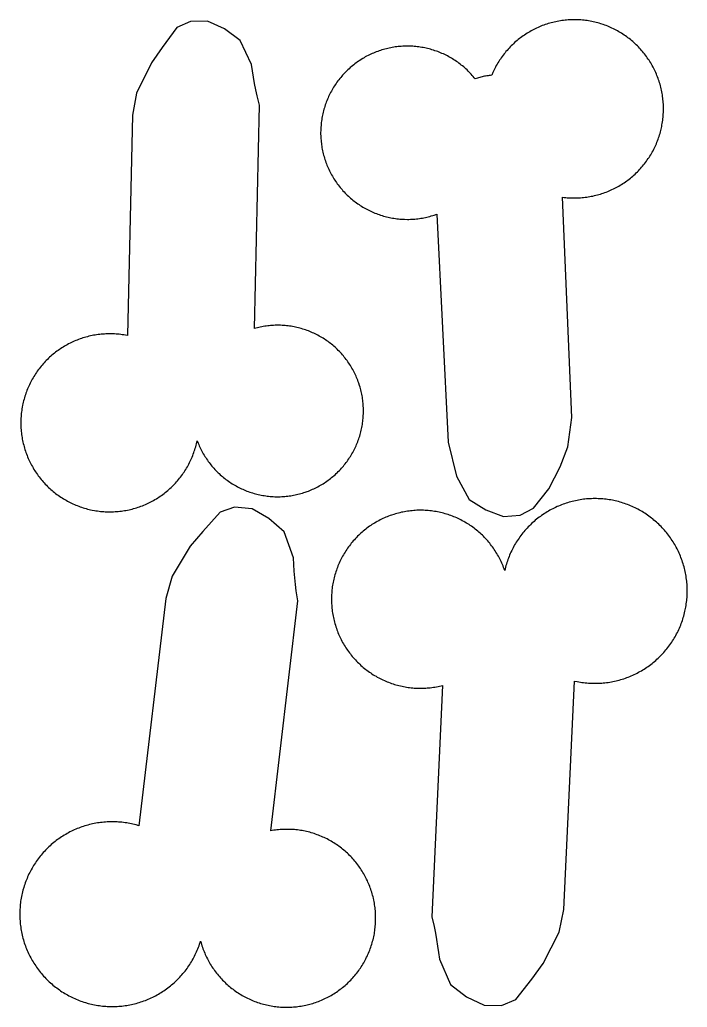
# Model space of a CAD drawing. Extents: x -246 to 246, y -104 to 199.
# Drawn here: x 139.18 to 148.8, y 26.35 to 40.6 of the extents above; entities that cross this region are included whole.
import ezdxf

# ---------------------------------------------------------------- set-up
doc = ezdxf.new("R2010")
doc.units = 0
doc.layers.add('Add_Red', color=1, linetype='Continuous')

msp = doc.modelspace()

# ---------------------------------------------------------------- linework, layer by layer
at = {"layer": 'Add_Red'}
for points in [[(140.507, 33.502), (140.529, 33.502), (140.552, 33.504), (140.574, 33.505), (140.596, 33.507), (140.619, 33.509), (140.641, 33.512), (140.663, 33.515), (140.685, 33.519), (140.707, 33.522), (140.729, 33.527), (140.751, 33.531), (140.773, 33.536), (140.795, 33.542), (140.817, 33.547), (140.838, 33.554), (140.86, 33.56), (140.881, 33.567), (140.902, 33.574), (140.923, 33.582), (140.944, 33.59), (140.965, 33.598), (140.986, 33.607), (141.006, 33.616), (141.026, 33.626), (141.047, 33.635), (141.067, 33.646), (141.086, 33.656), (141.106, 33.667), (141.125, 33.678), (141.145, 33.69), (141.164, 33.701), (141.182, 33.714), (141.201, 33.726), (141.219, 33.739), (141.238, 33.752), (141.256, 33.766), (141.273, 33.779), (141.291, 33.793), (141.308, 33.808), (141.325, 33.822), (141.341, 33.837), (141.358, 33.853), (141.374, 33.868), (141.39, 33.884), (141.405, 33.9), (141.421, 33.917), (141.436, 33.933), (141.451, 33.95), (141.465, 33.967), (141.479, 33.985), (141.493, 34.002), (141.506, 34.02), (141.52, 34.038), (141.533, 34.057), (141.545, 34.075), (141.557, 34.094), (141.569, 34.113), (141.581, 34.132), (141.592, 34.152), (141.603, 34.171), (141.613, 34.191), (141.624, 34.211), (141.634, 34.231), (141.643, 34.251), (141.652, 34.272), (141.661, 34.292), (141.669, 34.313), (141.677, 34.334), (141.685, 34.355), (141.692, 34.376), (141.699, 34.398), (141.706, 34.419), (141.712, 34.441), (141.718, 34.462), (141.724, 34.484), (141.729, 34.506), (141.733, 34.528), (141.747, 34.493), (141.755, 34.473), (141.764, 34.453), (141.773, 34.434), (141.782, 34.414), (141.791, 34.395), (141.801, 34.376), (141.812, 34.357), (141.822, 34.338), (141.833, 34.319), (141.845, 34.301), (141.856, 34.283), (141.868, 34.265), (141.88, 34.247), (141.893, 34.229), (141.906, 34.212), (141.919, 34.195), (141.932, 34.178), (141.946, 34.161), (141.96, 34.145), (141.974, 34.129), (141.989, 34.113), (142.004, 34.097), (142.019, 34.082), (142.034, 34.066), (142.05, 34.052), (142.066, 34.037), (142.082, 34.023), (142.099, 34.009), (142.115, 33.995), (142.132, 33.982), (142.149, 33.968), (142.167, 33.956), (142.184, 33.943), (142.202, 33.931), (142.22, 33.919), (142.238, 33.907), (142.257, 33.896), (142.275, 33.885), (142.294, 33.874), (142.313, 33.864), (142.332, 33.854), (142.351, 33.844), (142.371, 33.835), (142.391, 33.826), (142.41, 33.818), (142.43, 33.809), (142.45, 33.801), (142.471, 33.794), (142.491, 33.787), (142.511, 33.78), (142.532, 33.773), (142.553, 33.767), (142.574, 33.761), (142.594, 33.756), (142.615, 33.751), (142.637, 33.746), (142.658, 33.742), (142.679, 33.738), (142.7, 33.735), (142.722, 33.731), (142.743, 33.728), (142.764, 33.726), (142.786, 33.724), (142.807, 33.722), (142.829, 33.721), (142.851, 33.72), (142.872, 33.719), (142.894, 33.719), (142.931, 33.72), (142.953, 33.721), (142.974, 33.722), (142.996, 33.723), (143.017, 33.725), (143.039, 33.728), (143.06, 33.731), (143.082, 33.734), (143.103, 33.737), (143.124, 33.741), (143.145, 33.745), (143.166, 33.75), (143.187, 33.755), (143.208, 33.76), (143.229, 33.766), (143.25, 33.772), (143.271, 33.778), (143.291, 33.785), (143.317, 33.794), (143.337, 33.801), (143.357, 33.809), (143.377, 33.818), (143.397, 33.826), (143.417, 33.835), (143.436, 33.844), (143.455, 33.854), (143.474, 33.864), (143.493, 33.874), (143.512, 33.885), (143.531, 33.896), (143.549, 33.907), (143.567, 33.919), (143.585, 33.931), (143.603, 33.943), (143.621, 33.956), (143.638, 33.968), (143.655, 33.982), (143.672, 33.995), (143.689, 34.009), (143.705, 34.023), (143.721, 34.037), (143.737, 34.052), (143.753, 34.066), (143.768, 34.082), (143.784, 34.097), (143.798, 34.113), (143.813, 34.129), (143.827, 34.145), (143.841, 34.161), (143.855, 34.178), (143.869, 34.195), (143.882, 34.212), (143.895, 34.229), (143.907, 34.247), (143.919, 34.265), (143.931, 34.283), (143.943, 34.301), (143.954, 34.319), (143.965, 34.338), (143.976, 34.357), (143.986, 34.376), (143.996, 34.395), (144.006, 34.414), (144.015, 34.434), (144.024, 34.453), (144.032, 34.473), (144.041, 34.493), (144.049, 34.513), (144.056, 34.533), (144.063, 34.554), (144.07, 34.574), (144.077, 34.595), (144.083, 34.615), (144.089, 34.636), (144.094, 34.657), (144.099, 34.678), (144.104, 34.699), (144.108, 34.72), (144.112, 34.741), (144.116, 34.763), (144.119, 34.784), (144.122, 34.806), (144.124, 34.827), (144.126, 34.848), (144.128, 34.87), (144.129, 34.892), (144.13, 34.913), (144.131, 34.935), (144.131, 34.956), (144.131, 34.982), (144.13, 35.004), (144.129, 35.025), (144.127, 35.047), (144.126, 35.068), (144.124, 35.09), (144.121, 35.111), (144.118, 35.133), (144.115, 35.154), (144.111, 35.175), (144.107, 35.197), (144.103, 35.218), (144.098, 35.239), (144.093, 35.26), (144.088, 35.281), (144.082, 35.301), (144.075, 35.322), (144.063, 35.359), (144.056, 35.379), (144.049, 35.4), (144.041, 35.42), (144.032, 35.44), (144.024, 35.459), (144.015, 35.479), (144.006, 35.499), (143.996, 35.518), (143.986, 35.537), (143.976, 35.556), (143.965, 35.575), (143.954, 35.593), (143.943, 35.612), (143.931, 35.63), (143.919, 35.648), (143.907, 35.666), (143.895, 35.683), (143.882, 35.701), (143.869, 35.718), (143.855, 35.735), (143.841, 35.751), (143.827, 35.768), (143.813, 35.784), (143.798, 35.8), (143.784, 35.816), (143.768, 35.831), (143.753, 35.846), (143.737, 35.861), (143.721, 35.876), (143.705, 35.89), (143.689, 35.904), (143.672, 35.918), (143.655, 35.931), (143.638, 35.944), (143.621, 35.957), (143.603, 35.97), (143.585, 35.982), (143.567, 35.994), (143.549, 36.005), (143.531, 36.017), (143.512, 36.028), (143.493, 36.038), (143.474, 36.049), (143.455, 36.059), (143.436, 36.068), (143.417, 36.077), (143.397, 36.086), (143.377, 36.095), (143.357, 36.103), (143.337, 36.111), (143.317, 36.119), (143.296, 36.126), (143.276, 36.133), (143.255, 36.139), (143.235, 36.145), (143.214, 36.151), (143.193, 36.157), (143.172, 36.162), (143.151, 36.166), (143.13, 36.171), (143.109, 36.175), (143.087, 36.178), (143.066, 36.181), (143.044, 36.184), (143.023, 36.187), (143.002, 36.189), (142.98, 36.19), (142.958, 36.192), (142.937, 36.193), (142.915, 36.193), (142.894, 36.193), (142.858, 36.193), (142.836, 36.192), (142.815, 36.191), (142.793, 36.189), (142.772, 36.187), (142.75, 36.185), (142.729, 36.182), (142.707, 36.179), (142.686, 36.176), (142.665, 36.172), (142.644, 36.168), (142.623, 36.163), (142.602, 36.158), (142.581, 36.153), (142.56, 36.147), (142.632, 39.367), (142.6, 39.501), (142.58, 39.591), (142.562, 39.682), (142.546, 39.772), (142.531, 39.863), (142.517, 39.955), (142.355, 40.304), (142.127, 40.469), (141.881, 40.581), (141.637, 40.578), (141.442, 40.491), (141.227, 40.201), (141.073, 39.981), (140.861, 39.541), (140.803, 39.223), (140.727, 36.045), (140.698, 36.05), (140.676, 36.054), (140.654, 36.057), (140.632, 36.06), (140.609, 36.063), (140.587, 36.065), (140.565, 36.067), (140.542, 36.068), (140.52, 36.069), (140.498, 36.07), (140.475, 36.07), (140.439, 36.069), (140.417, 36.068), (140.395, 36.067), (140.372, 36.066), (140.35, 36.064), (140.328, 36.061), (140.305, 36.058), (140.283, 36.055), (140.261, 36.052), (140.239, 36.048), (140.217, 36.044), (140.195, 36.039), (140.173, 36.034), (140.151, 36.028), (140.13, 36.022), (140.108, 36.016), (140.087, 36.01), (140.066, 36.003), (140.044, 35.995), (140.023, 35.988), (140.002, 35.98), (139.982, 35.971), (139.961, 35.962), (139.941, 35.953), (139.92, 35.944), (139.9, 35.934), (139.88, 35.924), (139.86, 35.913), (139.841, 35.902), (139.821, 35.891), (139.802, 35.879), (139.783, 35.867), (139.764, 35.855), (139.746, 35.843), (139.728, 35.83), (139.709, 35.817), (139.692, 35.803), (139.674, 35.789), (139.657, 35.775), (139.639, 35.761), (139.623, 35.746), (139.606, 35.731), (139.59, 35.716), (139.573, 35.7), (139.558, 35.684), (139.542, 35.668), (139.527, 35.651), (139.512, 35.635), (139.497, 35.618), (139.483, 35.601), (139.469, 35.583), (139.455, 35.566), (139.441, 35.548), (139.428, 35.529), (139.416, 35.511), (139.403, 35.492), (139.391, 35.474), (139.379, 35.455), (139.367, 35.435), (139.356, 35.416), (139.345, 35.396), (139.335, 35.377), (139.325, 35.357), (139.315, 35.336), (139.306, 35.316), (139.297, 35.296), (139.288, 35.275), (139.279, 35.254), (139.271, 35.233), (139.264, 35.212), (139.257, 35.191), (139.25, 35.17), (139.243, 35.148), (139.237, 35.127), (139.231, 35.105), (139.226, 35.083), (139.221, 35.061), (139.216, 35.039), (139.21, 35.009), (139.207, 34.986), (139.203, 34.964), (139.2, 34.942), (139.198, 34.92), (139.196, 34.897), (139.194, 34.875), (139.193, 34.853), (139.192, 34.83), (139.191, 34.808), (139.191, 34.785), (139.191, 34.752), (139.192, 34.729), (139.193, 34.707), (139.195, 34.685), (139.197, 34.662), (139.199, 34.64), (139.202, 34.618), (139.205, 34.595), (139.209, 34.573), (139.212, 34.551), (139.217, 34.529), (139.221, 34.507), (139.226, 34.486), (139.232, 34.464), (139.238, 34.442), (139.244, 34.421), (139.25, 34.399), (139.257, 34.378), (139.265, 34.357), (139.272, 34.336), (139.28, 34.315), (139.289, 34.294), (139.297, 34.273), (139.307, 34.253), (139.316, 34.232), (139.326, 34.212), (139.336, 34.192), (139.347, 34.173), (139.357, 34.153), (139.369, 34.134), (139.38, 34.114), (139.392, 34.095), (139.404, 34.077), (139.417, 34.058), (139.43, 34.04), (139.443, 34.021), (139.456, 34.004), (139.47, 33.986), (139.484, 33.968), (139.499, 33.951), (139.513, 33.934), (139.528, 33.918), (139.544, 33.901), (139.559, 33.885), (139.575, 33.869), (139.591, 33.854), (139.608, 33.839), (139.624, 33.824), (139.641, 33.809), (139.658, 33.794), (139.676, 33.78), (139.693, 33.767), (139.711, 33.753), (139.73, 33.74), (139.748, 33.727), (139.766, 33.714), (139.785, 33.702), (139.804, 33.69), (139.824, 33.679), (139.843, 33.668), (139.863, 33.657), (139.882, 33.646), (139.902, 33.636), (139.922, 33.626), (139.943, 33.617), (139.963, 33.608), (139.984, 33.599), (140.005, 33.591), (140.026, 33.583), (140.047, 33.575), (140.068, 33.568), (140.089, 33.561), (140.111, 33.554), (140.132, 33.548), (140.154, 33.542), (140.176, 33.537), (140.197, 33.532), (140.219, 33.527), (140.252, 33.521), (140.274, 33.517), (140.296, 33.514), (140.319, 33.511), (140.341, 33.508), (140.363, 33.506), (140.386, 33.504), (140.408, 33.503), (140.43, 33.502), (140.453, 33.501), (140.475, 33.501), (140.507, 33.502)], [(146.392, 33.453), (146.581, 33.553), (146.802, 33.833), (146.969, 34.149), (147.077, 34.437), (147.136, 34.862), (147.002, 38.041), (147.025, 38.038), (147.047, 38.036), (147.069, 38.034), (147.092, 38.032), (147.114, 38.031), (147.136, 38.03), (147.171, 38.03), (147.193, 38.03), (147.216, 38.031), (147.238, 38.032), (147.261, 38.033), (147.283, 38.035), (147.305, 38.037), (147.328, 38.04), (147.35, 38.042), (147.372, 38.046), (147.394, 38.049), (147.416, 38.054), (147.438, 38.058), (147.46, 38.063), (147.482, 38.068), (147.504, 38.074), (147.525, 38.08), (147.547, 38.086), (147.568, 38.093), (147.589, 38.1), (147.611, 38.107), (147.632, 38.115), (147.653, 38.124), (147.673, 38.132), (147.694, 38.141), (147.714, 38.15), (147.734, 38.16), (147.755, 38.17), (147.774, 38.18), (147.794, 38.191), (147.814, 38.202), (147.833, 38.214), (147.852, 38.225), (147.871, 38.237), (147.89, 38.25), (147.908, 38.262), (147.927, 38.275), (147.945, 38.289), (147.962, 38.302), (147.98, 38.316), (147.997, 38.331), (148.014, 38.345), (148.031, 38.36), (148.048, 38.375), (148.064, 38.391), (148.08, 38.407), (148.096, 38.423), (148.111, 38.439), (148.126, 38.455), (148.141, 38.472), (148.156, 38.489), (148.17, 38.507), (148.184, 38.524), (148.198, 38.542), (148.211, 38.56), (148.224, 38.578), (148.237, 38.597), (148.249, 38.615), (148.261, 38.634), (148.273, 38.653), (148.284, 38.673), (148.295, 38.692), (148.306, 38.712), (148.316, 38.732), (148.326, 38.752), (148.336, 38.772), (148.345, 38.793), (148.354, 38.813), (148.363, 38.834), (148.371, 38.855), (148.379, 38.876), (148.386, 38.897), (148.394, 38.918), (148.4, 38.94), (148.407, 38.961), (148.413, 38.983), (148.418, 39.005), (148.427, 39.04), (148.431, 39.062), (148.435, 39.084), (148.439, 39.106), (148.443, 39.128), (148.446, 39.15), (148.449, 39.172), (148.451, 39.195), (148.453, 39.217), (148.454, 39.239), (148.455, 39.262), (148.456, 39.284), (148.457, 39.316), (148.456, 39.338), (148.456, 39.36), (148.455, 39.383), (148.453, 39.405), (148.452, 39.428), (148.449, 39.45), (148.447, 39.472), (148.444, 39.494), (148.441, 39.517), (148.437, 39.539), (148.433, 39.561), (148.428, 39.583), (148.424, 39.605), (148.418, 39.627), (148.413, 39.648), (148.407, 39.67), (148.4, 39.691), (148.394, 39.713), (148.386, 39.734), (148.379, 39.755), (148.371, 39.776), (148.363, 39.797), (148.354, 39.818), (148.345, 39.838), (148.336, 39.859), (148.326, 39.879), (148.316, 39.899), (148.306, 39.919), (148.295, 39.939), (148.284, 39.958), (148.273, 39.978), (148.261, 39.997), (148.249, 40.016), (148.237, 40.034), (148.224, 40.053), (148.211, 40.071), (148.198, 40.089), (148.184, 40.107), (148.17, 40.125), (148.156, 40.142), (148.141, 40.159), (148.126, 40.176), (148.111, 40.192), (148.096, 40.209), (148.08, 40.225), (148.064, 40.24), (148.048, 40.256), (148.031, 40.271), (148.014, 40.286), (147.997, 40.3), (147.98, 40.315), (147.962, 40.329), (147.945, 40.342), (147.927, 40.356), (147.908, 40.369), (147.89, 40.381), (147.871, 40.394), (147.852, 40.406), (147.833, 40.418), (147.814, 40.429), (147.794, 40.44), (147.774, 40.451), (147.755, 40.461), (147.734, 40.471), (147.714, 40.481), (147.694, 40.49), (147.673, 40.499), (147.653, 40.508), (147.632, 40.516), (147.611, 40.524), (147.589, 40.531), (147.552, 40.543), (147.531, 40.55), (147.509, 40.556), (147.488, 40.562), (147.466, 40.567), (147.444, 40.572), (147.422, 40.576), (147.4, 40.581), (147.378, 40.584), (147.356, 40.588), (147.333, 40.591), (147.311, 40.593), (147.289, 40.596), (147.266, 40.598), (147.244, 40.599), (147.222, 40.6), (147.199, 40.601), (147.171, 40.601), (147.148, 40.601), (147.126, 40.6), (147.104, 40.599), (147.081, 40.598), (147.059, 40.596), (147.037, 40.594), (147.014, 40.592), (146.992, 40.589), (146.97, 40.585), (146.948, 40.582), (146.926, 40.578), (146.904, 40.573), (146.882, 40.568), (146.86, 40.563), (146.838, 40.557), (146.817, 40.551), (146.795, 40.545), (146.774, 40.538), (146.752, 40.531), (146.731, 40.524), (146.71, 40.516), (146.689, 40.508), (146.669, 40.499), (146.648, 40.49), (146.628, 40.481), (146.607, 40.471), (146.587, 40.461), (146.567, 40.451), (146.548, 40.44), (146.528, 40.429), (146.509, 40.418), (146.49, 40.406), (146.471, 40.394), (146.452, 40.381), (146.434, 40.369), (146.415, 40.356), (146.397, 40.342), (146.379, 40.329), (146.362, 40.315), (146.345, 40.3), (146.327, 40.286), (146.311, 40.271), (146.294, 40.256), (146.278, 40.24), (146.262, 40.225), (146.246, 40.209), (146.231, 40.192), (146.216, 40.176), (146.201, 40.159), (146.186, 40.142), (146.172, 40.125), (146.158, 40.107), (146.144, 40.089), (146.131, 40.071), (146.118, 40.053), (146.105, 40.034), (146.093, 40.016), (146.081, 39.997), (146.069, 39.978), (146.058, 39.958), (146.046, 39.939), (146.036, 39.919), (146.025, 39.899), (146.015, 39.879), (146.006, 39.859), (145.996, 39.838), (145.98, 39.8), (145.963, 39.798), (145.945, 39.796), (145.928, 39.793), (145.911, 39.791), (145.893, 39.788), (145.876, 39.785), (145.859, 39.781), (145.842, 39.777), (145.825, 39.773), (145.808, 39.768), (145.791, 39.764), (145.775, 39.759), (145.742, 39.748), (145.728, 39.765), (145.714, 39.782), (145.7, 39.798), (145.686, 39.814), (145.671, 39.83), (145.656, 39.846), (145.64, 39.861), (145.624, 39.877), (145.609, 39.891), (145.592, 39.906), (145.576, 39.92), (145.559, 39.934), (145.542, 39.948), (145.525, 39.962), (145.508, 39.975), (145.49, 39.988), (145.472, 40), (145.454, 40.012), (145.436, 40.024), (145.417, 40.036), (145.399, 40.047), (145.38, 40.058), (145.361, 40.068), (145.341, 40.079), (145.322, 40.089), (145.302, 40.098), (145.283, 40.107), (145.263, 40.116), (145.243, 40.125), (145.222, 40.133), (145.202, 40.141), (145.182, 40.148), (145.161, 40.155), (145.14, 40.162), (145.119, 40.169), (145.098, 40.175), (145.077, 40.18), (145.056, 40.186), (145.035, 40.19), (145.014, 40.195), (144.992, 40.199), (144.971, 40.203), (144.949, 40.206), (144.928, 40.209), (144.906, 40.212), (144.884, 40.214), (144.863, 40.216), (144.841, 40.218), (144.819, 40.219), (144.797, 40.22), (144.764, 40.22), (144.742, 40.22), (144.72, 40.219), (144.698, 40.219), (144.677, 40.217), (144.655, 40.215), (144.633, 40.213), (144.612, 40.211), (144.59, 40.208), (144.568, 40.205), (144.547, 40.201), (144.525, 40.197), (144.504, 40.193), (144.483, 40.188), (144.462, 40.183), (144.44, 40.178), (144.419, 40.172), (144.398, 40.166), (144.378, 40.159), (144.357, 40.152), (144.336, 40.145), (144.316, 40.137), (144.296, 40.129), (144.276, 40.121), (144.256, 40.112), (144.236, 40.103), (144.216, 40.094), (144.197, 40.084), (144.177, 40.074), (144.158, 40.064), (144.139, 40.053), (144.12, 40.042), (144.097, 40.027), (144.078, 40.015), (144.06, 40.003), (144.042, 39.991), (144.025, 39.978), (144.007, 39.965), (143.99, 39.952), (143.973, 39.938), (143.956, 39.924), (143.94, 39.91), (143.923, 39.895), (143.907, 39.88), (143.892, 39.865), (143.876, 39.85), (143.861, 39.834), (143.846, 39.819), (143.831, 39.802), (143.817, 39.786), (143.803, 39.769), (143.789, 39.752), (143.776, 39.735), (143.762, 39.718), (143.749, 39.7), (143.737, 39.683), (143.725, 39.664), (143.713, 39.646), (143.701, 39.628), (143.69, 39.609), (143.679, 39.59), (143.668, 39.571), (143.658, 39.552), (143.648, 39.533), (143.638, 39.513), (143.629, 39.493), (143.62, 39.473), (143.611, 39.453), (143.603, 39.433), (143.595, 39.413), (143.588, 39.392), (143.58, 39.372), (143.574, 39.351), (143.567, 39.33), (143.561, 39.309), (143.555, 39.288), (143.55, 39.267), (143.545, 39.246), (143.54, 39.225), (143.536, 39.203), (143.532, 39.182), (143.529, 39.16), (143.526, 39.139), (143.523, 39.117), (143.521, 39.095), (143.519, 39.074), (143.517, 39.052), (143.516, 39.03), (143.515, 39.008), (143.514, 38.971), (143.514, 38.949), (143.515, 38.927), (143.516, 38.905), (143.517, 38.884), (143.519, 38.862), (143.521, 38.84), (143.524, 38.818), (143.526, 38.797), (143.53, 38.775), (143.533, 38.754), (143.537, 38.732), (143.542, 38.711), (143.546, 38.69), (143.551, 38.668), (143.557, 38.647), (143.563, 38.626), (143.569, 38.605), (143.575, 38.585), (143.582, 38.564), (143.59, 38.543), (143.597, 38.523), (143.605, 38.503), (143.614, 38.483), (143.622, 38.463), (143.631, 38.443), (143.642, 38.421), (143.651, 38.402), (143.661, 38.383), (143.672, 38.363), (143.683, 38.344), (143.694, 38.326), (143.705, 38.307), (143.717, 38.289), (143.729, 38.271), (143.741, 38.253), (143.754, 38.235), (143.767, 38.217), (143.78, 38.2), (143.794, 38.183), (143.808, 38.166), (143.822, 38.15), (143.836, 38.133), (143.851, 38.117), (143.866, 38.101), (143.882, 38.086), (143.897, 38.071), (143.913, 38.056), (143.929, 38.041), (143.945, 38.027), (143.962, 38.012), (143.979, 37.999), (143.996, 37.985), (144.013, 37.972), (144.031, 37.959), (144.049, 37.946), (144.067, 37.934), (144.085, 37.922), (144.103, 37.91), (144.122, 37.899), (144.141, 37.888), (144.16, 37.877), (144.179, 37.867), (144.198, 37.857), (144.218, 37.847), (144.237, 37.838), (144.257, 37.829), (144.277, 37.82), (144.297, 37.812), (144.318, 37.804), (144.338, 37.796), (144.359, 37.789), (144.379, 37.782), (144.4, 37.775), (144.421, 37.769), (144.442, 37.763), (144.463, 37.758), (144.485, 37.753), (144.506, 37.748), (144.527, 37.744), (144.549, 37.74), (144.57, 37.736), (144.592, 37.733), (144.613, 37.73), (144.635, 37.728), (144.657, 37.726), (144.678, 37.724), (144.7, 37.723), (144.722, 37.722), (144.764, 37.721), (144.786, 37.721), (144.807, 37.722), (144.829, 37.723), (144.851, 37.724), (144.873, 37.726), (144.894, 37.728), (144.916, 37.731), (144.938, 37.733), (144.959, 37.737), (144.981, 37.74), (145.002, 37.744), (145.024, 37.749), (145.045, 37.753), (145.066, 37.758), (145.087, 37.764), (145.108, 37.77), (145.129, 37.776), (145.15, 37.782), (145.189, 37.796), (145.189, 37.796), (145.189, 37.796), (145.352, 34.506), (145.472, 34.018), (145.657, 33.679), (145.896, 33.53), (146.149, 33.434), (146.392, 33.453)], [(146.328, 26.464), (146.557, 26.759), (146.722, 26.984), (146.953, 27.435), (147.021, 27.764), (147.175, 31.059), (147.212, 31.051), (147.235, 31.047), (147.258, 31.043), (147.281, 31.04), (147.304, 31.037), (147.327, 31.034), (147.351, 31.032), (147.374, 31.03), (147.397, 31.029), (147.42, 31.028), (147.443, 31.027), (147.467, 31.027), (147.496, 31.027), (147.52, 31.028), (147.543, 31.029), (147.566, 31.031), (147.589, 31.032), (147.612, 31.035), (147.636, 31.038), (147.659, 31.041), (147.682, 31.044), (147.705, 31.048), (147.727, 31.053), (147.75, 31.057), (147.773, 31.062), (147.795, 31.068), (147.818, 31.074), (147.84, 31.08), (147.863, 31.087), (147.885, 31.094), (147.907, 31.102), (147.929, 31.109), (147.95, 31.118), (147.972, 31.126), (147.993, 31.135), (148.015, 31.145), (148.036, 31.154), (148.057, 31.165), (148.078, 31.175), (148.098, 31.186), (148.118, 31.197), (148.139, 31.209), (148.159, 31.221), (148.178, 31.233), (148.198, 31.245), (148.217, 31.258), (148.236, 31.272), (148.255, 31.285), (148.274, 31.299), (148.292, 31.313), (148.31, 31.328), (148.328, 31.343), (148.346, 31.358), (148.363, 31.374), (148.38, 31.389), (148.397, 31.405), (148.414, 31.422), (148.43, 31.438), (148.446, 31.455), (148.461, 31.473), (148.477, 31.49), (148.492, 31.508), (148.506, 31.526), (148.521, 31.544), (148.535, 31.563), (148.549, 31.581), (148.562, 31.6), (148.575, 31.62), (148.588, 31.639), (148.6, 31.659), (148.612, 31.679), (148.624, 31.699), (148.635, 31.719), (148.646, 31.74), (148.657, 31.76), (148.667, 31.781), (148.677, 31.802), (148.687, 31.823), (148.696, 31.845), (148.705, 31.866), (148.713, 31.888), (148.721, 31.91), (148.729, 31.932), (148.736, 31.954), (148.743, 31.976), (148.75, 31.998), (148.756, 32.021), (148.761, 32.043), (148.767, 32.066), (148.775, 32.105), (148.779, 32.128), (148.783, 32.151), (148.786, 32.174), (148.789, 32.197), (148.792, 32.22), (148.794, 32.243), (148.796, 32.267), (148.798, 32.29), (148.799, 32.313), (148.799, 32.336), (148.799, 32.359), (148.799, 32.387), (148.798, 32.41), (148.797, 32.434), (148.796, 32.457), (148.794, 32.48), (148.792, 32.503), (148.789, 32.526), (148.786, 32.549), (148.782, 32.572), (148.778, 32.595), (148.774, 32.618), (148.769, 32.641), (148.764, 32.664), (148.759, 32.686), (148.753, 32.709), (148.747, 32.731), (148.74, 32.753), (148.733, 32.775), (148.725, 32.798), (148.717, 32.819), (148.709, 32.841), (148.701, 32.863), (148.692, 32.884), (148.682, 32.906), (148.673, 32.927), (148.663, 32.948), (148.652, 32.968), (148.641, 32.989), (148.63, 33.009), (148.619, 33.03), (148.607, 33.05), (148.595, 33.069), (148.582, 33.089), (148.569, 33.108), (148.556, 33.127), (148.542, 33.146), (148.528, 33.165), (148.514, 33.183), (148.5, 33.202), (148.485, 33.219), (148.47, 33.237), (148.454, 33.254), (148.438, 33.272), (148.422, 33.288), (148.406, 33.305), (148.389, 33.321), (148.372, 33.337), (148.355, 33.353), (148.338, 33.368), (148.32, 33.383), (148.302, 33.398), (148.284, 33.412), (148.265, 33.426), (148.246, 33.44), (148.227, 33.454), (148.208, 33.467), (148.189, 33.48), (148.169, 33.492), (148.149, 33.504), (148.129, 33.516), (148.109, 33.527), (148.088, 33.538), (148.068, 33.549), (148.047, 33.559), (148.026, 33.569), (148.005, 33.579), (147.983, 33.588), (147.962, 33.597), (147.94, 33.605), (147.918, 33.613), (147.896, 33.621), (147.874, 33.628), (147.852, 33.635), (147.83, 33.642), (147.807, 33.648), (147.785, 33.654), (147.762, 33.659), (147.721, 33.668), (147.698, 33.672), (147.675, 33.676), (147.652, 33.679), (147.629, 33.682), (147.606, 33.685), (147.583, 33.687), (147.56, 33.689), (147.536, 33.69), (147.513, 33.691), (147.49, 33.692), (147.467, 33.692), (147.441, 33.692), (147.418, 33.691), (147.395, 33.69), (147.371, 33.689), (147.348, 33.687), (147.325, 33.685), (147.302, 33.682), (147.279, 33.679), (147.256, 33.675), (147.233, 33.671), (147.21, 33.667), (147.187, 33.662), (147.165, 33.657), (147.142, 33.652), (147.12, 33.646), (147.097, 33.64), (147.075, 33.633), (147.053, 33.626), (147.031, 33.619), (147.009, 33.611), (146.987, 33.603), (146.965, 33.594), (146.944, 33.585), (146.923, 33.576), (146.901, 33.566), (146.88, 33.556), (146.86, 33.546), (146.839, 33.535), (146.819, 33.524), (146.798, 33.512), (146.778, 33.501), (146.759, 33.488), (146.739, 33.476), (146.72, 33.463), (146.7, 33.45), (146.682, 33.436), (146.663, 33.422), (146.644, 33.408), (146.626, 33.394), (146.608, 33.379), (146.591, 33.364), (146.573, 33.348), (146.556, 33.333), (146.539, 33.316), (146.523, 33.3), (146.506, 33.284), (146.49, 33.267), (146.475, 33.249), (146.459, 33.232), (146.444, 33.214), (146.43, 33.196), (146.415, 33.178), (146.401, 33.16), (146.387, 33.141), (146.374, 33.122), (146.361, 33.103), (146.348, 33.083), (146.335, 33.064), (146.323, 33.044), (146.311, 33.024), (146.3, 33.004), (146.289, 32.983), (146.278, 32.962), (146.268, 32.942), (146.258, 32.921), (146.248, 32.899), (146.239, 32.878), (146.23, 32.857), (146.222, 32.835), (146.214, 32.813), (146.206, 32.791), (146.199, 32.769), (146.192, 32.747), (146.185, 32.725), (146.179, 32.702), (146.173, 32.68), (146.168, 32.657), (146.16, 32.679), (146.152, 32.7), (146.144, 32.721), (146.135, 32.742), (146.126, 32.762), (146.117, 32.783), (146.107, 32.803), (146.097, 32.823), (146.087, 32.843), (146.076, 32.862), (146.065, 32.882), (146.054, 32.901), (146.042, 32.92), (146.03, 32.939), (146.018, 32.958), (146.005, 32.976), (145.992, 32.995), (145.979, 33.013), (145.965, 33.03), (145.951, 33.048), (145.937, 33.065), (145.922, 33.082), (145.908, 33.099), (145.892, 33.115), (145.877, 33.132), (145.861, 33.148), (145.845, 33.163), (145.829, 33.179), (145.813, 33.194), (145.796, 33.209), (145.779, 33.223), (145.761, 33.238), (145.744, 33.252), (145.726, 33.265), (145.708, 33.279), (145.69, 33.292), (145.671, 33.304), (145.653, 33.317), (145.634, 33.329), (145.615, 33.34), (145.595, 33.352), (145.576, 33.363), (145.556, 33.373), (145.536, 33.384), (145.516, 33.394), (145.496, 33.403), (145.476, 33.413), (145.455, 33.422), (145.434, 33.43), (145.414, 33.438), (145.393, 33.446), (145.372, 33.454), (145.35, 33.461), (145.329, 33.468), (145.307, 33.474), (145.286, 33.48), (145.264, 33.486), (145.242, 33.491), (145.221, 33.496), (145.199, 33.5), (145.177, 33.504), (145.154, 33.508), (145.132, 33.511), (145.11, 33.514), (145.088, 33.517), (145.065, 33.519), (145.043, 33.521), (145.021, 33.522), (144.998, 33.523), (144.976, 33.523), (144.954, 33.524), (144.922, 33.523), (144.899, 33.523), (144.877, 33.521), (144.855, 33.52), (144.832, 33.518), (144.81, 33.516), (144.788, 33.513), (144.766, 33.51), (144.744, 33.506), (144.722, 33.502), (144.7, 33.498), (144.678, 33.494), (144.656, 33.489), (144.634, 33.483), (144.612, 33.477), (144.591, 33.471), (144.569, 33.465), (144.536, 33.454), (144.515, 33.446), (144.494, 33.438), (144.473, 33.43), (144.452, 33.422), (144.432, 33.413), (144.411, 33.403), (144.391, 33.394), (144.371, 33.384), (144.351, 33.373), (144.331, 33.363), (144.312, 33.352), (144.292, 33.34), (144.273, 33.329), (144.254, 33.317), (144.236, 33.304), (144.217, 33.292), (144.199, 33.279), (144.181, 33.265), (144.163, 33.252), (144.146, 33.238), (144.128, 33.223), (144.111, 33.209), (144.095, 33.194), (144.078, 33.179), (144.062, 33.163), (144.046, 33.148), (144.03, 33.132), (144.015, 33.115), (144, 33.099), (143.985, 33.082), (143.97, 33.065), (143.956, 33.048), (143.942, 33.03), (143.928, 33.013), (143.915, 32.995), (143.902, 32.976), (143.889, 32.958), (143.877, 32.939), (143.865, 32.92), (143.853, 32.901), (143.842, 32.882), (143.831, 32.862), (143.82, 32.843), (143.81, 32.823), (143.8, 32.803), (143.79, 32.783), (143.781, 32.762), (143.772, 32.742), (143.763, 32.721), (143.755, 32.7), (143.747, 32.679), (143.74, 32.658), (143.733, 32.637), (143.726, 32.615), (143.72, 32.594), (143.714, 32.572), (143.708, 32.551), (143.703, 32.529), (143.698, 32.507), (143.694, 32.485), (143.689, 32.463), (143.686, 32.441), (143.682, 32.419), (143.68, 32.396), (143.677, 32.374), (143.675, 32.352), (143.673, 32.33), (143.672, 32.307), (143.671, 32.285), (143.67, 32.262), (143.67, 32.24), (143.671, 32.198), (143.672, 32.176), (143.673, 32.153), (143.675, 32.131), (143.677, 32.109), (143.679, 32.086), (143.682, 32.064), (143.685, 32.042), (143.689, 32.02), (143.693, 31.998), (143.697, 31.976), (143.702, 31.954), (143.707, 31.932), (143.713, 31.91), (143.719, 31.889), (143.726, 31.865), (143.733, 31.843), (143.74, 31.822), (143.747, 31.801), (143.755, 31.78), (143.763, 31.759), (143.772, 31.738), (143.781, 31.718), (143.79, 31.698), (143.8, 31.677), (143.81, 31.657), (143.82, 31.637), (143.831, 31.618), (143.842, 31.598), (143.853, 31.579), (143.865, 31.56), (143.877, 31.541), (143.889, 31.522), (143.902, 31.504), (143.915, 31.486), (143.928, 31.467), (143.942, 31.45), (143.956, 31.432), (143.97, 31.415), (143.985, 31.398), (144, 31.381), (144.015, 31.365), (144.03, 31.348), (144.046, 31.332), (144.062, 31.317), (144.078, 31.301), (144.095, 31.286), (144.111, 31.271), (144.128, 31.257), (144.146, 31.242), (144.163, 31.228), (144.181, 31.215), (144.199, 31.202), (144.217, 31.189), (144.236, 31.176), (144.254, 31.163), (144.273, 31.151), (144.292, 31.14), (144.312, 31.128), (144.331, 31.117), (144.351, 31.107), (144.371, 31.096), (144.391, 31.086), (144.411, 31.077), (144.432, 31.067), (144.452, 31.058), (144.473, 31.05), (144.494, 31.042), (144.515, 31.034), (144.536, 31.026), (144.557, 31.019), (144.578, 31.012), (144.6, 31.006), (144.621, 31), (144.643, 30.995), (144.665, 30.989), (144.687, 30.984), (144.709, 30.98), (144.731, 30.976), (144.753, 30.972), (144.775, 30.969), (144.797, 30.966), (144.819, 30.963), (144.842, 30.961), (144.864, 30.959), (144.886, 30.958), (144.909, 30.957), (144.931, 30.957), (144.954, 30.956), (144.984, 30.957), (145.006, 30.957), (145.028, 30.959), (145.051, 30.96), (145.073, 30.962), (145.095, 30.964), (145.118, 30.967), (145.14, 30.97), (145.162, 30.973), (145.184, 30.977), (145.206, 30.981), (145.228, 30.986), (145.25, 30.991), (145.272, 30.996), (145.119, 27.659), (145.15, 27.518), (145.168, 27.424), (145.185, 27.33), (145.2, 27.236), (145.213, 27.141), (145.225, 27.046), (145.384, 26.679), (145.617, 26.503), (145.87, 26.381), (146.123, 26.378), (146.328, 26.464)], [(143.053, 26.354), (143.076, 26.354), (143.098, 26.355), (143.12, 26.357), (143.143, 26.359), (143.165, 26.361), (143.187, 26.364), (143.21, 26.367), (143.232, 26.37), (143.254, 26.374), (143.276, 26.378), (143.298, 26.383), (143.319, 26.388), (143.356, 26.397), (143.377, 26.403), (143.399, 26.409), (143.42, 26.416), (143.441, 26.423), (143.462, 26.431), (143.483, 26.438), (143.504, 26.447), (143.525, 26.455), (143.545, 26.464), (143.566, 26.473), (143.586, 26.483), (143.606, 26.493), (143.626, 26.503), (143.646, 26.514), (143.665, 26.525), (143.684, 26.537), (143.704, 26.548), (143.722, 26.56), (143.741, 26.573), (143.76, 26.585), (143.778, 26.598), (143.796, 26.612), (143.814, 26.625), (143.831, 26.639), (143.848, 26.653), (143.866, 26.668), (143.882, 26.683), (143.899, 26.698), (143.915, 26.713), (143.931, 26.729), (143.947, 26.745), (143.962, 26.761), (143.977, 26.778), (143.992, 26.795), (144.007, 26.812), (144.021, 26.829), (144.035, 26.847), (144.049, 26.864), (144.062, 26.882), (144.075, 26.901), (144.088, 26.919), (144.1, 26.938), (144.112, 26.957), (144.124, 26.976), (144.135, 26.995), (144.146, 27.014), (144.157, 27.034), (144.167, 27.054), (144.177, 27.074), (144.187, 27.094), (144.196, 27.115), (144.205, 27.135), (144.214, 27.156), (144.222, 27.177), (144.23, 27.198), (144.237, 27.219), (144.244, 27.24), (144.251, 27.262), (144.257, 27.283), (144.263, 27.305), (144.269, 27.326), (144.274, 27.348), (144.279, 27.37), (144.283, 27.392), (144.288, 27.414), (144.291, 27.436), (144.295, 27.458), (144.297, 27.48), (144.3, 27.503), (144.302, 27.525), (144.304, 27.547), (144.305, 27.57), (144.306, 27.592), (144.307, 27.614), (144.307, 27.637), (144.306, 27.677), (144.305, 27.7), (144.304, 27.722), (144.303, 27.744), (144.3, 27.767), (144.298, 27.789), (144.295, 27.811), (144.292, 27.833), (144.288, 27.855), (144.284, 27.877), (144.28, 27.899), (144.274, 27.926), (144.269, 27.947), (144.263, 27.969), (144.257, 27.991), (144.251, 28.012), (144.244, 28.033), (144.237, 28.055), (144.23, 28.076), (144.222, 28.097), (144.214, 28.118), (144.205, 28.138), (144.196, 28.159), (144.187, 28.179), (144.177, 28.2), (144.167, 28.22), (144.157, 28.239), (144.146, 28.259), (144.135, 28.279), (144.124, 28.298), (144.112, 28.317), (144.1, 28.336), (144.088, 28.355), (144.075, 28.373), (144.062, 28.391), (144.049, 28.409), (144.035, 28.427), (144.021, 28.445), (144.007, 28.462), (143.992, 28.479), (143.977, 28.496), (143.962, 28.512), (143.947, 28.528), (143.931, 28.544), (143.915, 28.56), (143.899, 28.576), (143.882, 28.591), (143.866, 28.606), (143.848, 28.62), (143.831, 28.634), (143.814, 28.648), (143.796, 28.662), (143.778, 28.675), (143.76, 28.688), (143.741, 28.701), (143.722, 28.713), (143.704, 28.725), (143.684, 28.737), (143.665, 28.748), (143.646, 28.759), (143.626, 28.77), (143.606, 28.781), (143.586, 28.791), (143.566, 28.8), (143.545, 28.809), (143.525, 28.818), (143.504, 28.827), (143.483, 28.835), (143.462, 28.843), (143.441, 28.851), (143.42, 28.858), (143.399, 28.864), (143.377, 28.871), (143.356, 28.877), (143.334, 28.882), (143.312, 28.888), (143.29, 28.892), (143.268, 28.897), (143.246, 28.901), (143.224, 28.905), (143.202, 28.908), (143.18, 28.911), (143.158, 28.913), (143.135, 28.916), (143.113, 28.917), (143.091, 28.919), (143.068, 28.92), (143.046, 28.92), (143.023, 28.92), (142.995, 28.92), (142.973, 28.919), (142.95, 28.918), (142.928, 28.917), (142.906, 28.915), (142.883, 28.913), (142.861, 28.91), (142.839, 28.907), (142.817, 28.904), (142.795, 28.9), (143.184, 32.218), (143.163, 32.36), (143.152, 32.455), (143.142, 32.551), (143.134, 32.646), (143.127, 32.742), (143.122, 32.837), (142.989, 33.214), (142.769, 33.407), (142.526, 33.546), (142.274, 33.567), (142.064, 33.496), (141.814, 33.218), (141.633, 33.006), (141.371, 32.571), (141.28, 32.249), (140.891, 28.973), (140.853, 28.984), (140.831, 28.989), (140.808, 28.995), (140.785, 29), (140.762, 29.005), (140.74, 29.009), (140.717, 29.013), (140.694, 29.016), (140.671, 29.019), (140.647, 29.022), (140.624, 29.024), (140.601, 29.026), (140.578, 29.027), (140.555, 29.028), (140.531, 29.029), (140.508, 29.029), (140.48, 29.029), (140.457, 29.028), (140.434, 29.027), (140.41, 29.025), (140.387, 29.023), (140.364, 29.021), (140.341, 29.018), (140.318, 29.015), (140.295, 29.012), (140.272, 29.008), (140.249, 29.004), (140.226, 28.999), (140.204, 28.994), (140.181, 28.988), (140.159, 28.982), (140.136, 28.976), (140.114, 28.969), (140.092, 28.962), (140.07, 28.955), (140.048, 28.947), (140.026, 28.939), (140.005, 28.93), (139.983, 28.921), (139.962, 28.912), (139.941, 28.902), (139.92, 28.892), (139.899, 28.882), (139.878, 28.871), (139.858, 28.86), (139.838, 28.848), (139.818, 28.836), (139.798, 28.824), (139.778, 28.811), (139.759, 28.799), (139.74, 28.785), (139.721, 28.772), (139.702, 28.758), (139.684, 28.744), (139.666, 28.729), (139.648, 28.714), (139.63, 28.699), (139.613, 28.684), (139.596, 28.668), (139.579, 28.652), (139.562, 28.635), (139.546, 28.619), (139.53, 28.602), (139.515, 28.585), (139.499, 28.567), (139.484, 28.549), (139.469, 28.531), (139.455, 28.513), (139.441, 28.495), (139.427, 28.476), (139.414, 28.457), (139.401, 28.438), (139.388, 28.418), (139.375, 28.399), (139.363, 28.379), (139.352, 28.359), (139.34, 28.338), (139.329, 28.318), (139.319, 28.297), (139.308, 28.276), (139.298, 28.255), (139.289, 28.234), (139.28, 28.213), (139.271, 28.191), (139.262, 28.17), (139.254, 28.148), (139.247, 28.126), (139.239, 28.104), (139.232, 28.081), (139.221, 28.041), (139.215, 28.019), (139.21, 27.996), (139.205, 27.973), (139.2, 27.951), (139.196, 27.928), (139.192, 27.905), (139.188, 27.882), (139.185, 27.859), (139.183, 27.836), (139.181, 27.813), (139.179, 27.789), (139.177, 27.766), (139.176, 27.743), (139.176, 27.72), (139.175, 27.696), (139.176, 27.67), (139.176, 27.647), (139.177, 27.624), (139.179, 27.601), (139.181, 27.578), (139.183, 27.554), (139.186, 27.531), (139.189, 27.508), (139.192, 27.485), (139.196, 27.462), (139.2, 27.44), (139.205, 27.417), (139.21, 27.394), (139.216, 27.371), (139.222, 27.349), (139.228, 27.327), (139.234, 27.304), (139.241, 27.282), (139.249, 27.26), (139.257, 27.238), (139.265, 27.216), (139.273, 27.195), (139.282, 27.173), (139.292, 27.152), (139.301, 27.131), (139.311, 27.11), (139.322, 27.089), (139.333, 27.068), (139.344, 27.048), (139.355, 27.028), (139.367, 27.008), (139.379, 26.988), (139.392, 26.968), (139.405, 26.949), (139.418, 26.93), (139.432, 26.911), (139.445, 26.892), (139.46, 26.874), (139.474, 26.856), (139.489, 26.838), (139.504, 26.82), (139.52, 26.803), (139.535, 26.786), (139.551, 26.769), (139.568, 26.752), (139.584, 26.736), (139.601, 26.72), (139.618, 26.704), (139.636, 26.689), (139.654, 26.674), (139.671, 26.659), (139.69, 26.645), (139.708, 26.631), (139.727, 26.617), (139.746, 26.603), (139.765, 26.59), (139.784, 26.577), (139.804, 26.565), (139.824, 26.553), (139.844, 26.541), (139.864, 26.53), (139.885, 26.518), (139.905, 26.508), (139.926, 26.497), (139.947, 26.487), (139.968, 26.478), (139.99, 26.469), (140.011, 26.46), (140.033, 26.451), (140.055, 26.443), (140.077, 26.435), (140.099, 26.428), (140.121, 26.421), (140.163, 26.409), (140.186, 26.403), (140.208, 26.398), (140.231, 26.393), (140.254, 26.388), (140.277, 26.384), (140.3, 26.38), (140.323, 26.377), (140.346, 26.374), (140.369, 26.371), (140.392, 26.369), (140.415, 26.367), (140.438, 26.366), (140.462, 26.365), (140.485, 26.364), (140.508, 26.364), (140.532, 26.364), (140.555, 26.365), (140.578, 26.366), (140.602, 26.367), (140.625, 26.369), (140.648, 26.371), (140.671, 26.374), (140.694, 26.377), (140.717, 26.38), (140.74, 26.384), (140.763, 26.388), (140.786, 26.393), (140.808, 26.398), (140.831, 26.403), (140.854, 26.409), (140.876, 26.415), (140.898, 26.422), (140.92, 26.429), (140.942, 26.436), (140.964, 26.444), (140.986, 26.452), (141.008, 26.461), (141.029, 26.47), (141.051, 26.479), (141.072, 26.489), (141.093, 26.499), (141.114, 26.509), (141.134, 26.52), (141.155, 26.531), (141.175, 26.543), (141.195, 26.554), (141.215, 26.566), (141.234, 26.579), (141.254, 26.592), (141.273, 26.605), (141.292, 26.619), (141.311, 26.632), (141.329, 26.647), (141.347, 26.661), (141.365, 26.676), (141.383, 26.691), (141.4, 26.706), (141.417, 26.722), (141.434, 26.738), (141.451, 26.754), (141.467, 26.771), (141.483, 26.788), (141.499, 26.805), (141.514, 26.822), (141.529, 26.84), (141.544, 26.858), (141.559, 26.876), (141.573, 26.895), (141.587, 26.913), (141.6, 26.932), (141.613, 26.952), (141.626, 26.971), (141.639, 26.991), (141.651, 27.01), (141.662, 27.03), (141.674, 27.051), (141.685, 27.071), (141.696, 27.092), (141.706, 27.113), (141.716, 27.134), (141.726, 27.155), (141.735, 27.176), (141.744, 27.198), (141.752, 27.219), (141.761, 27.241), (141.768, 27.263), (141.776, 27.285), (141.783, 27.307), (141.789, 27.283), (141.796, 27.262), (141.802, 27.24), (141.81, 27.219), (141.817, 27.198), (141.825, 27.177), (141.833, 27.156), (141.842, 27.135), (141.851, 27.115), (141.86, 27.094), (141.87, 27.074), (141.88, 27.054), (141.89, 27.034), (141.901, 27.014), (141.912, 26.995), (141.923, 26.976), (141.935, 26.957), (141.947, 26.938), (141.959, 26.919), (141.972, 26.901), (141.985, 26.882), (141.998, 26.864), (142.012, 26.847), (142.026, 26.829), (142.04, 26.812), (142.055, 26.795), (142.069, 26.778), (142.085, 26.761), (142.1, 26.745), (142.116, 26.729), (142.132, 26.713), (142.148, 26.698), (142.164, 26.683), (142.181, 26.668), (142.198, 26.653), (142.215, 26.639), (142.233, 26.625), (142.251, 26.612), (142.269, 26.598), (142.287, 26.585), (142.306, 26.573), (142.324, 26.56), (142.343, 26.548), (142.362, 26.537), (142.382, 26.525), (142.401, 26.514), (142.421, 26.503), (142.441, 26.493), (142.461, 26.483), (142.481, 26.473), (142.501, 26.464), (142.522, 26.455), (142.542, 26.447), (142.563, 26.438), (142.584, 26.431), (142.605, 26.423), (142.627, 26.416), (142.648, 26.409), (142.67, 26.403), (142.691, 26.397), (142.713, 26.391), (142.735, 26.386), (142.756, 26.381), (142.778, 26.377), (142.8, 26.373), (142.823, 26.369), (142.845, 26.366), (142.867, 26.363), (142.889, 26.36), (142.911, 26.358), (142.934, 26.356), (142.956, 26.355), (142.979, 26.354), (143.001, 26.353), (143.023, 26.353), (143.053, 26.354)]]:
    msp.add_lwpolyline(points, dxfattribs=at)

doc.saveas('drawing.dxf')
